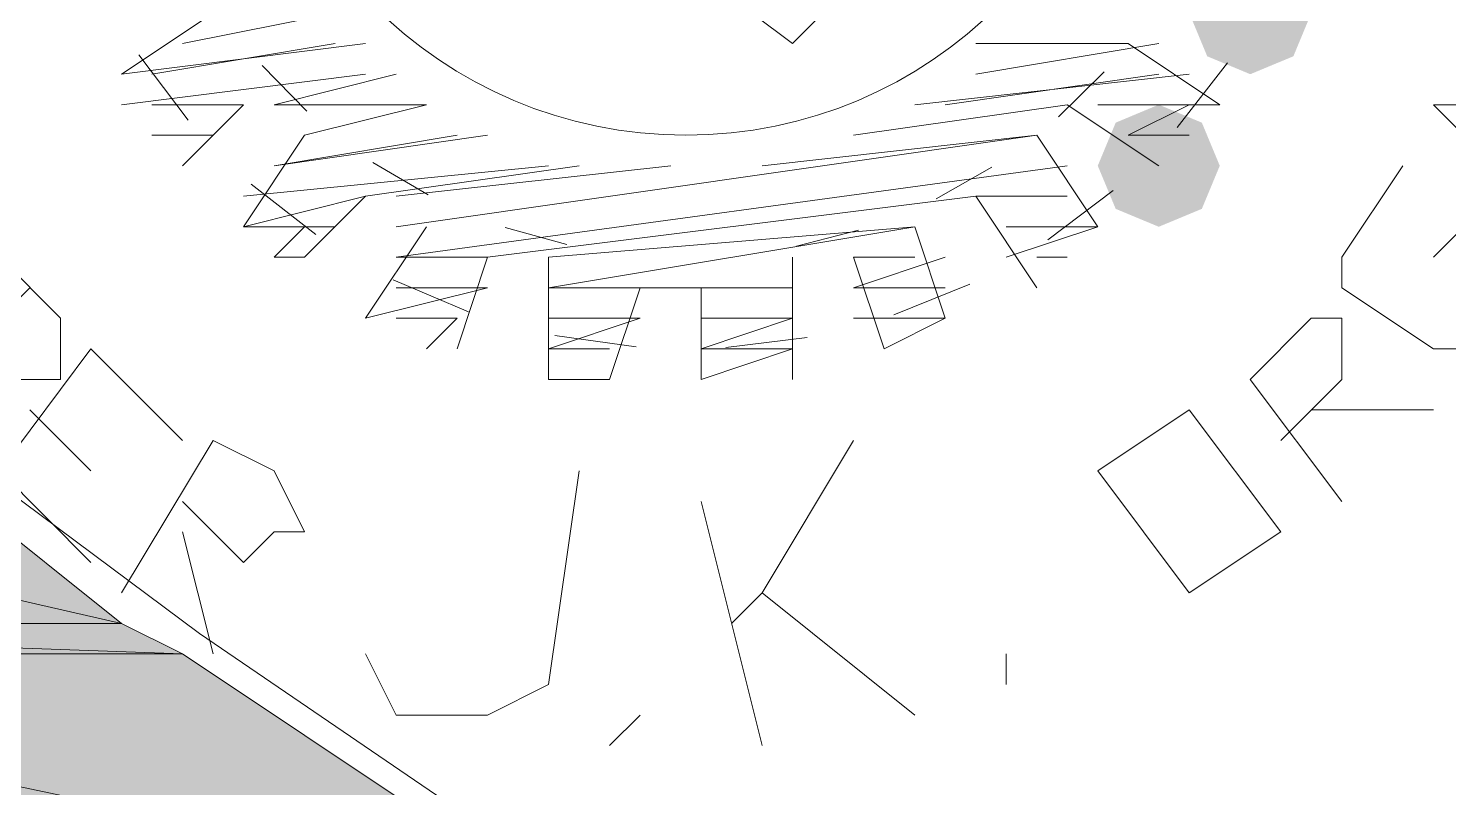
# Model space of a CAD drawing. Header units: millimetres. Extents: x 29 to 95071, y 20 to 67221.
# Drawn here: x 89172.3 to 89403, y 11908.6 to 12031.9 of the extents above; entities that cross this region are included whole.
import ezdxf

# ---------------------------------------------------------------- set-up
doc = ezdxf.new("R2010")
doc.units = ezdxf.units.MM

msp = doc.modelspace()

# ---------------------------------------------------------------- hatches: boundary and pattern name
h = msp.add_hatch(color=7)
h.dxf.hatch_style = 2
h.paths.add_polyline_path([(89370.78, 12024.5), (89363.78, 12027.41), (89360.87, 12034.42), (89363.78, 12041.42), (89370.78, 12044.33), (89377.78, 12041.42), (89380.69, 12034.42), (89377.78, 12027.41)])
h = msp.add_hatch(color=7)
h.dxf.hatch_style = 2
h.paths.add_polyline_path([(89355.91, 11999.72), (89348.91, 12002.63), (89346, 12009.63), (89348.91, 12016.63), (89355.91, 12019.55), (89362.91, 12016.63), (89365.82, 12009.63), (89362.91, 12002.63)])
h = msp.add_hatch(color=7)
h.paths.add_polyline_path([(89137.82, 11974.94), (89013.91, 11974.94), (89187.39, 11935.28)])
h.paths.add_polyline_path([(89013.91, 11974.94), (89187.39, 11935.28), (89058.52, 11935.28)])
h = msp.add_hatch(color=7)
h.paths.add_polyline_path([(89187.39, 11935.28), (89058.52, 11935.28), (89197.3, 11930.33)])
h.paths.add_polyline_path([(89058.52, 11935.28), (89197.3, 11930.33), (89068.43, 11930.33)])
h = msp.add_hatch(color=7)
h.paths.add_polyline_path([(89197.3, 11930.33), (89068.43, 11930.33), (89256.78, 11890.68)])
h.paths.add_polyline_path([(89068.43, 11930.33), (89256.78, 11890.68), (89118, 11890.68)])

# ---------------------------------------------------------------- linework, layer by layer
at = {"color": 7, "lineweight": 0}
for points in [[(88930.8, 12180.94), (88971.6, 12134.88), (89014.13, 12090.72), (89058.3, 12048.48), (89104.06, 12008.21), (89151.34, 11969.93), (89200.05, 11933.68), (89250.13, 11899.5), (89301.51, 11867.42), (89354.11, 11837.48), (89407.87, 11809.71), (89462.71, 11784.15), (89518.57, 11760.83), (89575.36, 11739.79)], [(89276.61, 12044.33), (89296.43, 12029.46)], [(89306.34, 12039.37), (89296.43, 12029.46)], [(89202.26, 12034.42), (89187.39, 12024.5)], [(89197.3, 12029.46), (89222.08, 12034.42)], [(89187.39, 12024.5), (89227.04, 12029.46)], [(89192.34, 12024.5), (89222.08, 12029.46)], [(89326.17, 12029.46), (89350.95, 12029.46)], [(89326.17, 12024.5), (89355.91, 12029.46)], [(89350.95, 12029.46), (89365.82, 12019.55)], [(89190.21, 12027.66), (89198.24, 12017.03)], [(89210.22, 12025.92), (89217.52, 12018.5)], [(89358.88, 12015.83), (89367.07, 12026.33)], [(89187.39, 12019.55), (89227.04, 12024.5)], [(89212.17, 12019.55), (89232, 12024.5)], [(89316.26, 12019.55), (89360.87, 12024.5)], [(89321.21, 12019.55), (89355.91, 12024.5)], [(89339.63, 12017.59), (89347.04, 12024.89)], [(89192.34, 12019.55), (89207.21, 12019.55)], [(89207.21, 12019.55), (89197.3, 12009.63)], [(89212.17, 12019.55), (89236.95, 12019.55)], [(89217.13, 12014.59), (89236.95, 12019.55)], [(89306.34, 12014.59), (89341.04, 12019.55)], [(89341.04, 12019.55), (89355.91, 12009.63)], [(89346, 12019.55), (89365.82, 12019.55)], [(89350.95, 12014.59), (89360.87, 12019.55)], [(89420.35, 11999.72), (89415.39, 12004.68), (89400.52, 12019.55), (89420.35, 12019.55), (89430.26, 12014.59)], [(89192.34, 12014.59), (89202.26, 12014.59)], [(89192.34, 12014.59), (89197.3, 12014.59)], [(89217.13, 12014.59), (89207.21, 11999.72)], [(89212.17, 12009.63), (89241.91, 12014.59)], [(89212.17, 12009.63), (89246.87, 12014.59)], [(89232, 11999.72), (89336.08, 12014.59)], [(89291.48, 12009.63), (89336.08, 12014.59)], [(89336.08, 12014.59), (89346, 11999.72)], [(89350.95, 12014.59), (89360.87, 12014.59)], [(89228.23, 12010.16), (89237.2, 12004.89)], [(89207.21, 12004.68), (89256.78, 12009.63)], [(89227.04, 12004.68), (89261.74, 12009.63)], [(89232, 12004.68), (89276.61, 12009.63)], [(89341.04, 12009.63), (89232, 11994.76), (89246.87, 11994.76), (89326.17, 12004.68), (89341.04, 12004.68)], [(89319.74, 12004.27), (89328.79, 12009.4)], [(89400.52, 11994.76), (89405.48, 11999.72), (89415.39, 11989.81), (89405.48, 11979.89), (89400.52, 11979.89), (89385.65, 11989.81), (89385.65, 11994.76), (89395.56, 12009.63)], [(89208.45, 12006.66), (89218.96, 11998.48)], [(89337.88, 11997.58), (89348.51, 12005.61)], [(89207.21, 11999.72), (89227.04, 12004.68)], [(89227.04, 12004.68), (89217.13, 11994.76)], [(89326.17, 12004.68), (89341.04, 12004.68)], [(89326.17, 12004.68), (89336.08, 11989.81)], [(89207.21, 11999.72), (89222.08, 11999.72)], [(89212.17, 11994.76), (89217.13, 11999.72)], [(89236.95, 11999.72), (89227.04, 11984.85)], [(89249.71, 11999.59), (89259.74, 11996.83)], [(89256.78, 11994.76), (89316.26, 11999.72)], [(89256.78, 11989.81), (89316.26, 11999.72)], [(89297.08, 11996.55), (89307.15, 11999.16)], [(89331.13, 11999.72), (89346, 11999.72)], [(89331.13, 11994.76), (89346, 11999.72)], [(89167.56, 11974.94), (89172.52, 11974.94), (89177.47, 11974.94), (89177.47, 11984.85), (89167.56, 11994.76)], [(89212.17, 11994.76), (89217.13, 11994.76)], [(89246.87, 11994.76), (89241.91, 11979.89)], [(89256.78, 11994.76), (89256.78, 11974.94)], [(89296.43, 11994.76), (89296.43, 11974.94)], [(89306.34, 11994.76), (89316.26, 11994.76)], [(89306.34, 11989.81), (89321.21, 11994.76)], [(89306.34, 11994.76), (89311.3, 11979.89)], [(89336.08, 11994.76), (89341.04, 11994.76)], [(89172.52, 11989.81), (89152.69, 11969.98)], [(89227.04, 11984.85), (89246.87, 11989.81)], [(89231.51, 11991.1), (89243.78, 11985.91)], [(89232, 11989.81), (89246.87, 11989.81)], [(89256.78, 11989.81), (89271.65, 11989.81)], [(89271.65, 11989.81), (89266.69, 11974.94)], [(89281.56, 11989.81), (89281.56, 11974.94), (89281.56, 11989.81), (89271.65, 11989.81)], [(89281.56, 11989.81), (89296.43, 11989.81)], [(89281.56, 11989.81), (89296.43, 11989.81)], [(89306.34, 11989.81), (89321.21, 11989.81)], [(89312.87, 11985.39), (89325.22, 11990.4)], [(89232, 11984.85), (89241.91, 11984.85)], [(89236.95, 11979.89), (89241.91, 11984.85)], [(89256.78, 11984.85), (89271.65, 11984.85)], [(89256.78, 11979.89), (89271.65, 11984.85)], [(89281.56, 11984.85), (89296.43, 11984.85)], [(89281.56, 11979.89), (89296.43, 11984.85)], [(89306.34, 11984.85), (89321.21, 11984.85)], [(89311.3, 11979.89), (89321.21, 11984.85)], [(89385.65, 11955.11), (89370.78, 11974.94), (89380.69, 11984.85), (89385.65, 11984.85), (89385.65, 11974.94), (89375.74, 11965.02)], [(89257.81, 11982.04), (89271.01, 11980.2)], [(89167.56, 11960.07), (89182.43, 11979.89), (89197.3, 11965.02)], [(89256.78, 11979.89), (89266.69, 11979.89)], [(89281.56, 11979.89), (89296.43, 11979.89), (89281.56, 11974.94)], [(89285.57, 11980.09), (89298.78, 11981.73)], [(89256.78, 11974.94), (89266.69, 11974.94)], [(89172.52, 11969.98), (89182.43, 11960.07)], [(89380.69, 11969.98), (89400.52, 11969.98)], [(89187.39, 11940.24), (89202.26, 11965.02), (89212.17, 11960.07), (89217.13, 11950.15), (89212.17, 11950.15), (89207.21, 11945.2), (89197.3, 11955.11)], [(89306.34, 11965.02), (89291.48, 11940.24), (89286.52, 11935.28)], [(89167.56, 11960.07), (89182.43, 11945.2)], [(89227.04, 11930.33), (89232, 11920.41), (89246.87, 11920.41), (89256.78, 11925.37), (89261.74, 11960.07)], [(89291.48, 11915.46), (89281.56, 11955.11)], [(89197.3, 11950.15), (89202.26, 11930.33)], [(89291.48, 11940.24), (89316.26, 11920.41)], [(89331.13, 11925.37), (89331.13, 11930.33)], [(89266.69, 11915.46), (89271.65, 11920.41)]]:
    msp.add_lwpolyline(points, dxfattribs=at)
for points in [[(89321.21, 11984.85), (89316.26, 11999.72)], [(89137.82, 11974.94), (89013.91, 11974.94), (89187.39, 11935.28)], [(89013.91, 11974.94), (89187.39, 11935.28), (89058.52, 11935.28)], [(89360.87, 11940.24), (89346, 11960.07), (89360.87, 11969.98), (89375.74, 11950.15)], [(89187.39, 11935.28), (89058.52, 11935.28), (89197.3, 11930.33)], [(89058.52, 11935.28), (89197.3, 11930.33), (89068.43, 11930.33)], [(89197.3, 11930.33), (89068.43, 11930.33), (89256.78, 11890.68)]]:
    msp.add_lwpolyline(points, close=True, dxfattribs=at)
msp.add_circle((89279.08, 12086.46), 71.87, dxfattribs=at)

doc.saveas('drawing.dxf')
